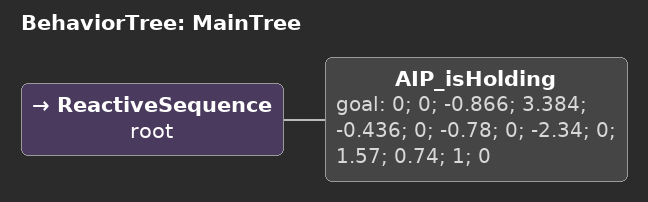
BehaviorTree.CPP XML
<!-- Demo Behavior -->
<root main_tree_to_execute = "MainTree" >
    <BehaviorTree ID="MainTree">
        <ReactiveSequence name="root">
	    <AIP_isHolding    goal="0; 0; -0.866; 3.384; -0.436; 0; -0.78; 0; -2.34; 0; 1.57; 0.74; 1; 0"/>
        </ReactiveSequence>
    </BehaviorTree>
</root>
